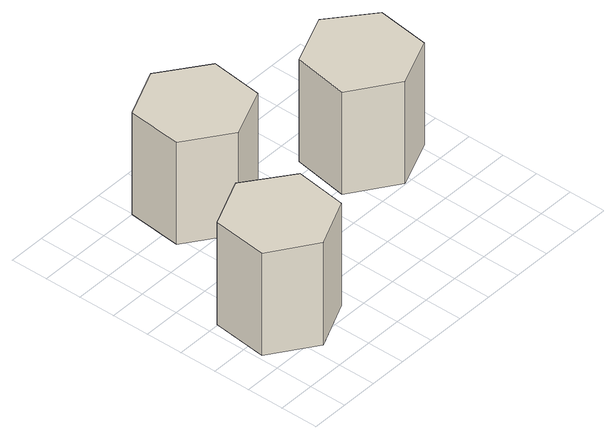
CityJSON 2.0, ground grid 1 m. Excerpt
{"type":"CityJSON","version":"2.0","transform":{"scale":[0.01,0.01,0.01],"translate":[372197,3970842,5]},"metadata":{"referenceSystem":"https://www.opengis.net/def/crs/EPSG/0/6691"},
"CityObjects":{
"building1":{"type":"Building","attributes":{"計測周辺長":8.74,"建物高さ":3,"更新年":"2021","usage":"422","measuredHeight":-9999,"storeysAboveGround":1,"BuildingDetailAttribute.totalFloorArea":9,"BuildingDetailAttribute.buildingFootprintArea":9,"BuildingDetailAttribute.buildingRoofEdgeArea":5.5,"BuildingDetailAttribute.buildingStructureOrgType":"2","BuildingDetailAttribute.fireproofStructureType":"1002","BuildingDetailAttribute.areaClassificationType":"23","BuildingDetailAttribute.districtsAndZonesType":"9999","BuildingDetailAttribute.orgUsage2":"18","BuildingDetailAttribute.specifiedBuildingCoverageRate":-9999,"BuildingDetailAttribute.specifiedFloorAreaRate":-9999,"BuildingDetailAttribute.surveyYear":2021,"BuildingIDAttribute.prefecture":"11","BuildingIDAttribute.city":"11106"},"geometry":[{"type":"Solid","lod":"1","boundaries":[[[[0,1,2,3,4,5]],[[4,6,7,5]],[[3,8,6,4]],[[2,9,8,3]],[[1,10,9,2]],[[0,11,10,1]],[[5,7,11,0]],[[6,8,9,10,11,7]]]]}]},
"building2":{"type":"Building","attributes":{"計測周辺長":8.7,"建物高さ":3,"更新年":"2021","usage":"422","measuredHeight":-9999,"storeysAboveGround":1,"BuildingDetailAttribute.totalFloorArea":9,"BuildingDetailAttribute.buildingFootprintArea":9,"BuildingDetailAttribute.buildingRoofEdgeArea":5.47,"BuildingDetailAttribute.buildingStructureOrgType":"2","BuildingDetailAttribute.fireproofStructureType":"1002","BuildingDetailAttribute.areaClassificationType":"23","BuildingDetailAttribute.districtsAndZonesType":"9999","BuildingDetailAttribute.orgUsage2":"18","BuildingDetailAttribute.specifiedBuildingCoverageRate":-9999,"BuildingDetailAttribute.specifiedFloorAreaRate":-9999,"BuildingDetailAttribute.surveyYear":2021,"BuildingIDAttribute.prefecture":"11","BuildingIDAttribute.city":"11106"},"geometry":[{"type":"Solid","lod":"1","boundaries":[[[[12,13,14,15,16,17]],[[16,18,19,17]],[[15,20,18,16]],[[14,21,20,15]],[[13,22,21,14]],[[12,23,22,13]],[[17,19,23,12]],[[18,20,21,22,23,19]]]]}]},
"building3":{"type":"Building","attributes":{"計測周辺長":8.77,"建物高さ":3,"更新年":"2021","usage":"422","measuredHeight":-9999,"storeysAboveGround":1,"BuildingDetailAttribute.totalFloorArea":9,"BuildingDetailAttribute.buildingFootprintArea":9,"BuildingDetailAttribute.buildingRoofEdgeArea":5.54,"BuildingDetailAttribute.buildingStructureOrgType":"2","BuildingDetailAttribute.fireproofStructureType":"1002","BuildingDetailAttribute.areaClassificationType":"23","BuildingDetailAttribute.districtsAndZonesType":"9999","BuildingDetailAttribute.orgUsage2":"18","BuildingDetailAttribute.specifiedBuildingCoverageRate":-9999,"BuildingDetailAttribute.specifiedFloorAreaRate":-9999,"BuildingDetailAttribute.surveyYear":2021,"BuildingIDAttribute.prefecture":"11","BuildingIDAttribute.city":"11106"},"geometry":[{"type":"Solid","lod":"1","boundaries":[[[[24,25,26,27,28,29]],[[28,30,31,29]],[[27,32,30,28]],[[26,33,32,27]],[[25,34,33,26]],[[24,35,34,25]],[[29,31,35,24]],[[30,32,33,34,35,31]]]]}]}
},
"vertices":[
[12,155,30],[29,304,30],[162,362,30],[282,273,30],[263,134,30],[131,75,30],[263,134,330],[131,75,330],[282,273,330],[162,362,330],[29,304,330],[12,155,330],
[175,548,40],[190,693,40],[321,750,40],[442,662,40],[425,520,40],[292,464,40],[425,520,340],[292,464,340],[442,662,340],[321,750,340],[190,693,340],[175,548,340],
[560,387,30],[585,536,30],[721,593,30],[832,501,30],[813,358,30],[682,304,30],[813,358,330],[682,304,330],[832,501,330],[721,593,330],[585,536,330],[560,387,330]
]}
